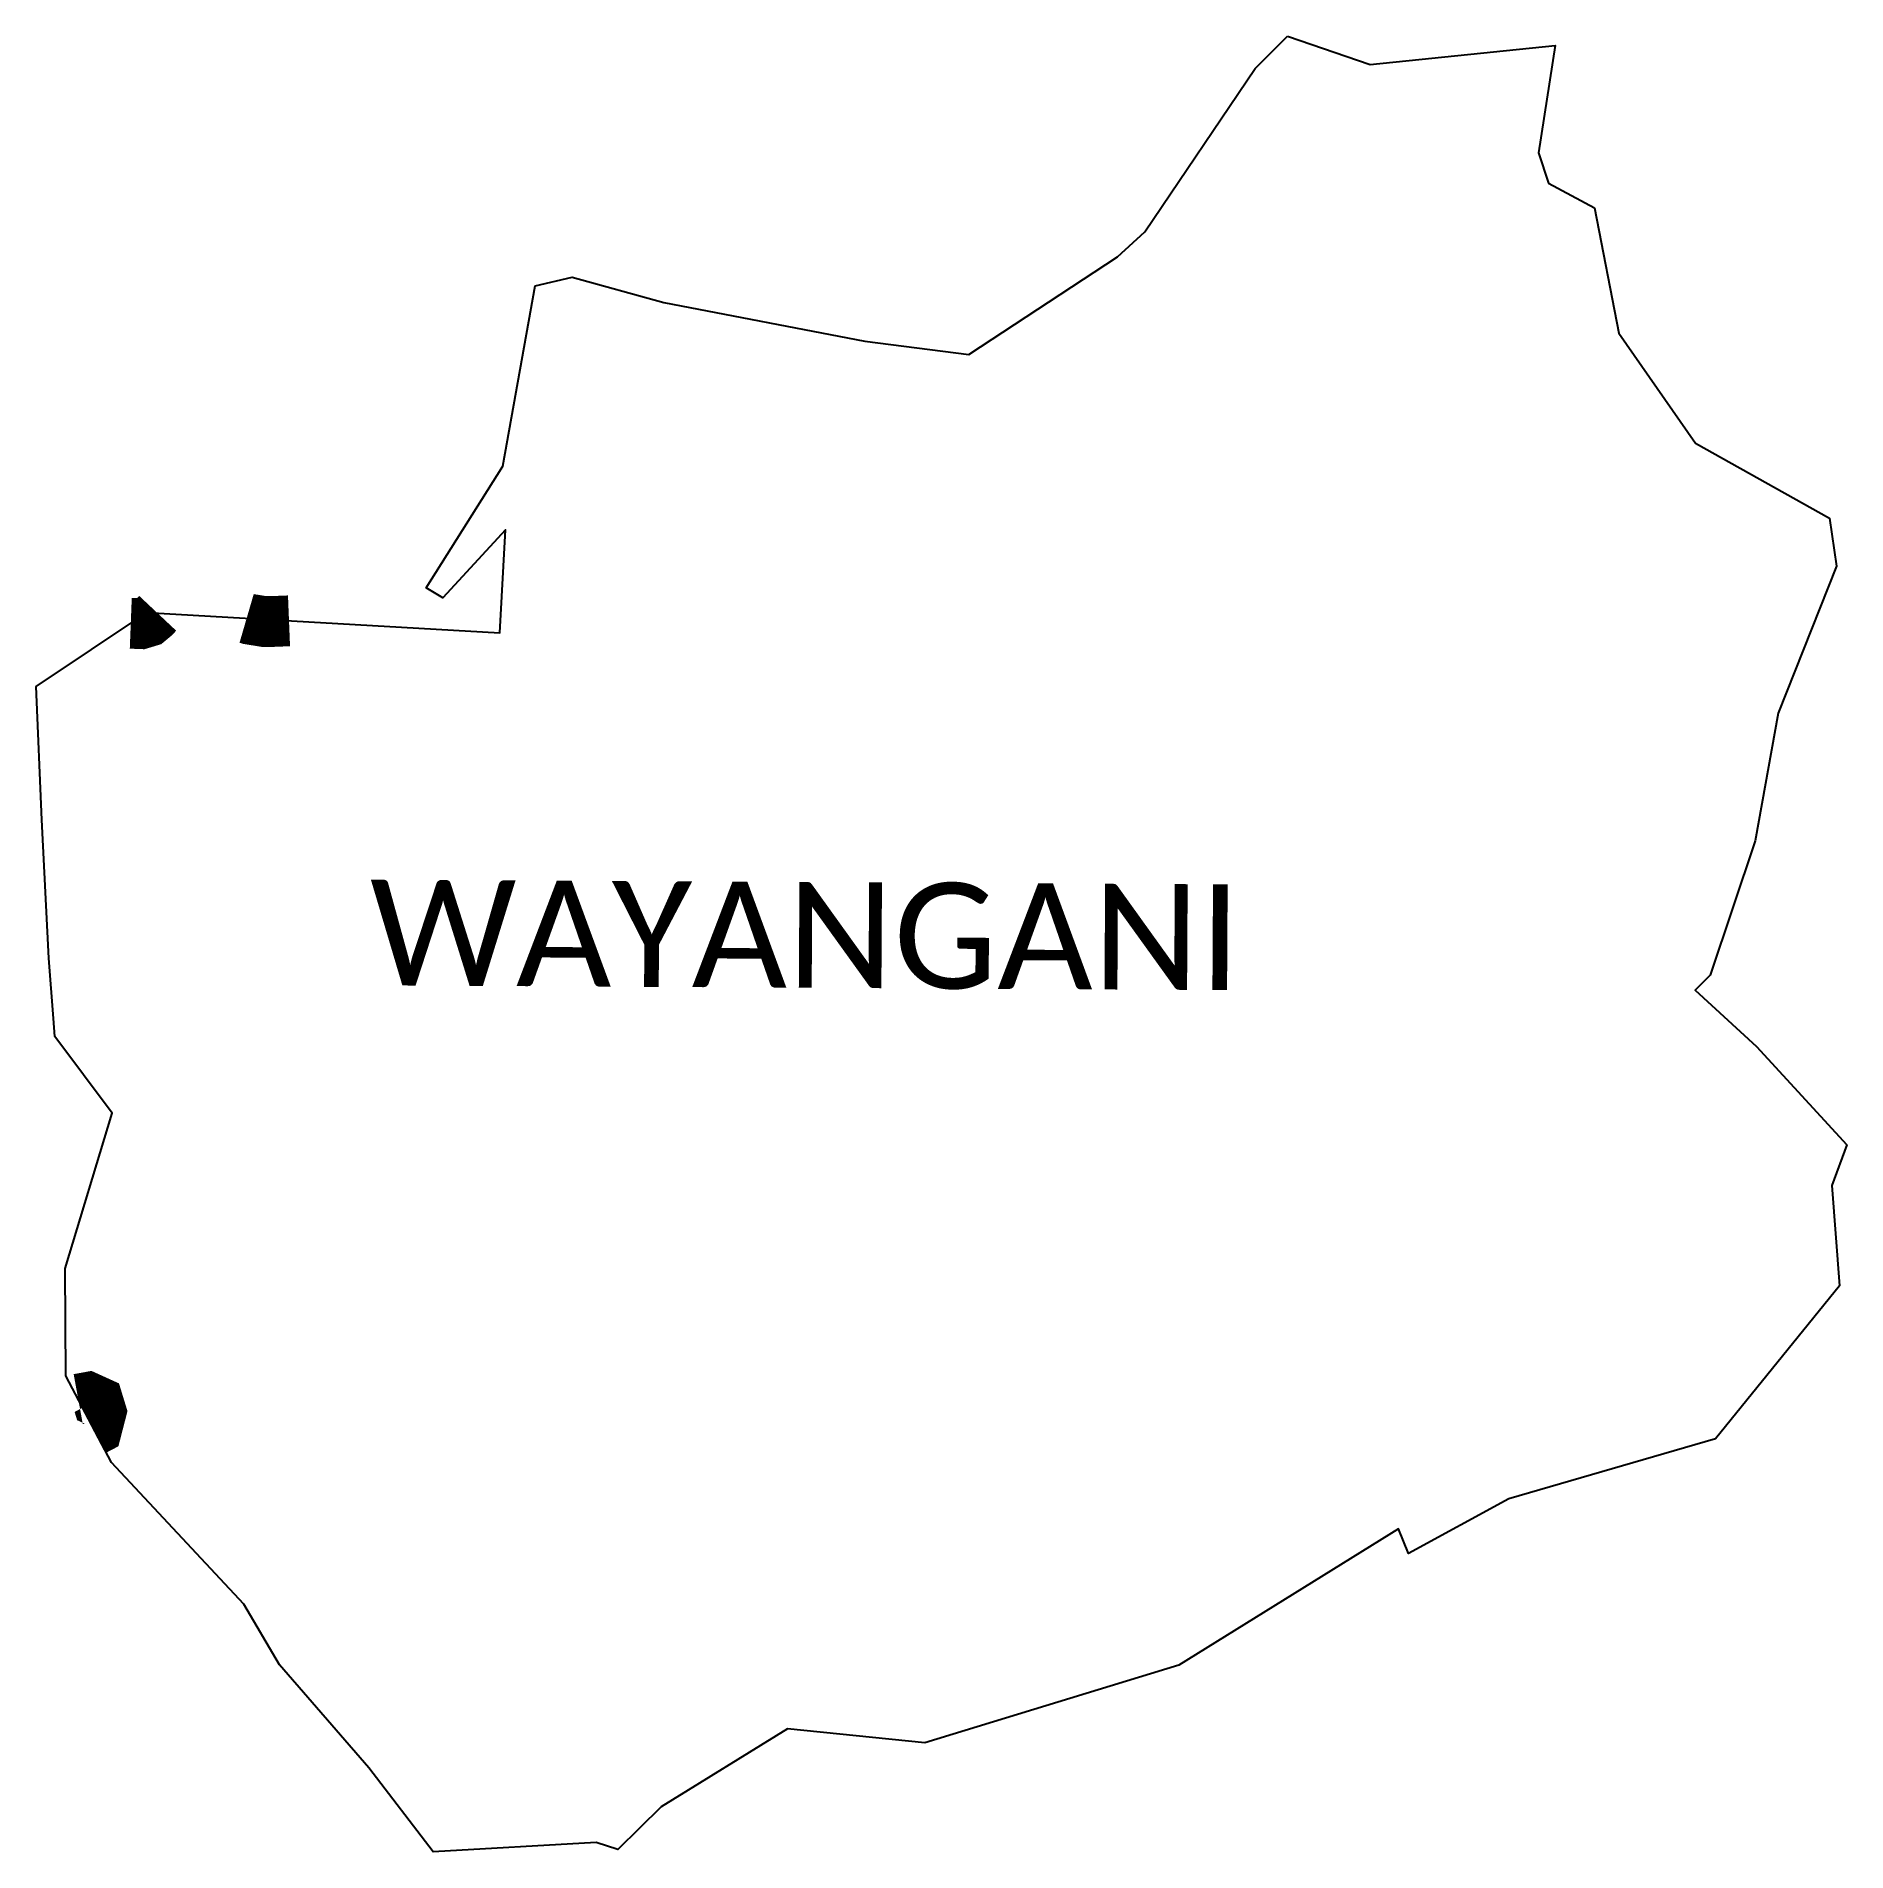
# Model space of a CAD drawing. Header units: metres. Extents: x 317195 to 318977, y 1871523 to 1873310.
import ezdxf

# ---------------------------------------------------------------- set-up
doc = ezdxf.new("R2010")
doc.units = ezdxf.units.M
doc.layers.add('NATURALLY PROTECTED', color=3, linetype='Continuous')
doc.layers.add('VILLAGE NAME', color=250, linetype='Continuous')
doc.styles.get("Standard").update_dxf_attribs({"font": 'simplex.shx'})

msp = doc.modelspace()

# ---------------------------------------------------------------- linework, layer by layer
at = {"color": 4, "flags": 128}
for points in [[(318507.8, 1873282), (318689.8, 1873300.4), (318673.3, 1873195), (318683.2, 1873165.1), (318728.6, 1873140.8), (318752.4, 1873017.4), (318827.8, 1872909.1), (318959.6, 1872835.5), (318966.5, 1872788.2), (318909.2, 1872643.6), (318886.7, 1872517.8), (318842.2, 1872385.6), (318827.5, 1872371.1), (318887.8, 1872315.6), (318976.7, 1872218.6), (318962, 1872178.6), (318969.7, 1872080.1), (318847.5, 1871929.4), (318644.1, 1871870.4), (318545.4, 1871816.7), (318535.6, 1871840.8), (318319.6, 1871706.6), (318069.6, 1871630.4), (317934.5, 1871644.1), (317810.2, 1871567.3), (317767.5, 1871525.5), (317746.3, 1871532.3), (317585.9, 1871523.2), (317522.6, 1871605.8), (317434.7, 1871707), (317399.3, 1871766.6), (317269.3, 1871906.2), (317224.3, 1871991.6), (317223.7, 1872097), (317269.8, 1872249.8), (317213.6, 1872325.5), (317212.2, 1872343.1), (317207.5, 1872402.5), (317200.6, 1872538.7), (317195.2, 1872669.8), (317303.9, 1872742.5), (317651.5, 1872722.5), (317657, 1872824), (317595.2, 1872757), (317578.8, 1872766.9), (317654.3, 1872886.5), (317686.2, 1873064.1), (317722.4, 1873072.5), (317812.6, 1873047.8), (318010.4, 1873009.5), (318112.9, 1872996.6), (318259.3, 1873092.5), (318285.9, 1873117.1), (318394.6, 1873278), (318426.5, 1873309.6)], [(318426.5, 1873309.6), (318507.8, 1873282)]]:
    msp.add_lwpolyline(points, dxfattribs=at)
at = {"layer": 'NATURALLY PROTECTED', "const_width": 50, "flags": 128}
for points in [[(317314.7, 1872741.8), (317311.5, 1872738.4), (317306.1, 1872733.9), (317298.5, 1872731.6), (317288.2, 1872732)], [(317443.9, 1872734.4), (317429.2, 1872733.8), (317419.5, 1872733.7), (317404.6, 1872736.1), (317402.2, 1872736.8)], [(317236.5, 1871968.5), (317246.3, 1871970.3), (317256, 1871965.9), (317259, 1871956.1), (317254.6, 1871939.1), (317252.5, 1871938)]]:
    msp.add_lwpolyline(points, dxfattribs=at)

# ---------------------------------------------------------------- texts
at = {"layer": 'VILLAGE NAME', "insert": (317523.5, 1872479.8), "char_height": 104.042, "attachment_point": 1, "rotation": 359.6762}
msp.add_mtext_dynamic_manual_height_columns('{\\fCalibri|b0|i0|c0|p34;WAYANGANI}', width=1807.981, gutter_width=520.2, heights=[0], dxfattribs=at)

doc.saveas('drawing.dxf')
